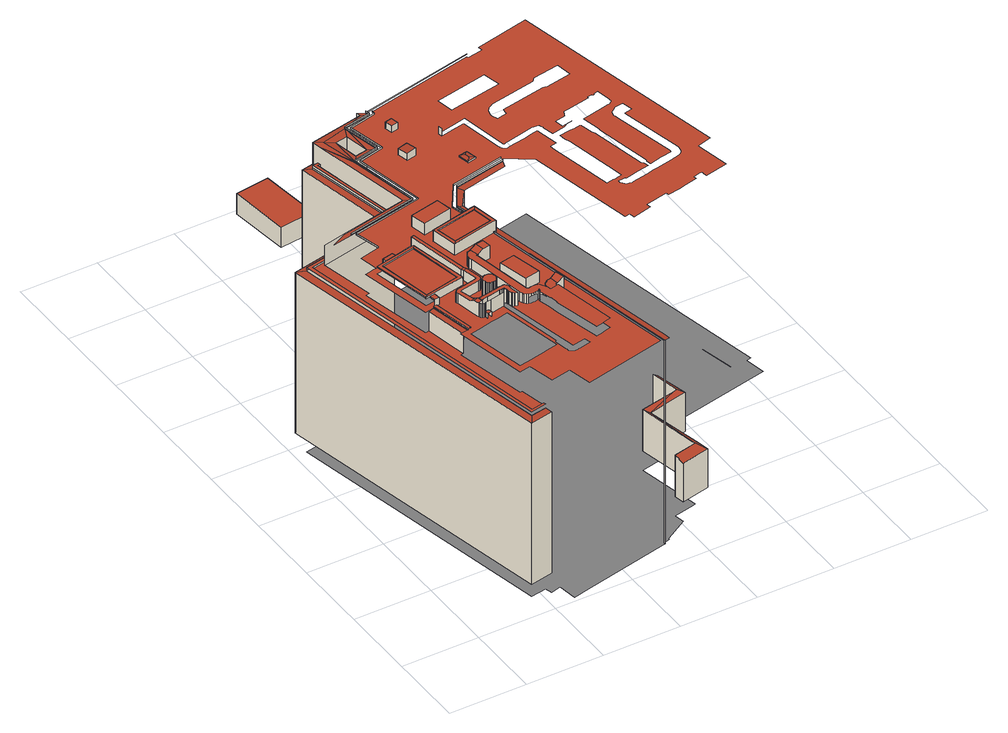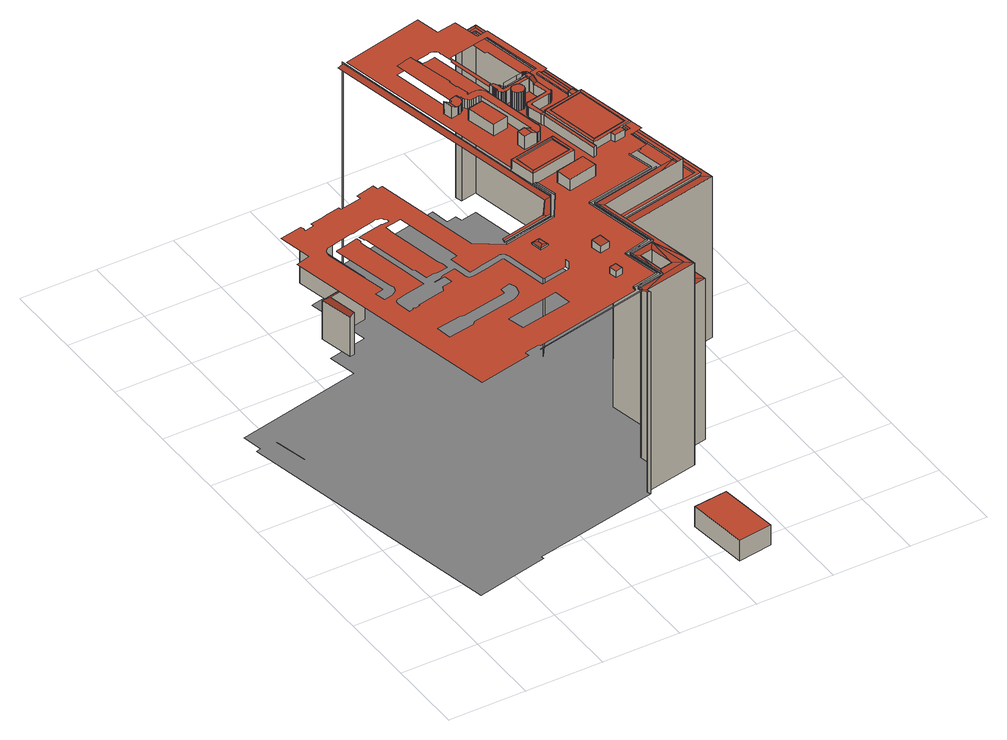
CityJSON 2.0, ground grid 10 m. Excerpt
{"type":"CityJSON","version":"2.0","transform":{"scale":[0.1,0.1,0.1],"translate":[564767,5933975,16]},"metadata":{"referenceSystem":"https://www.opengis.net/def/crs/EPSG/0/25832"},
"CityObjects":{
"building1":{"type":"Building","attributes":{"Grundfläche 2D":"1998.217395","Grundhöhe NN":"16.995"},"children":["building1-1","building1-2","building1-3","building1-4","building1-5","building1-6","building1-7","building1-8","building1-9","building1-10","building1-11","building1-12","building1-13","building1-14","building1-15","building1-16"],"geometry":[{"type":"MultiSurface","lod":"3","boundaries":[[[0,1,2,3]],[[3,4,5,0]],[[6,5,4,7]],[[8,9,2,1,10,11,12,13,14,15,16,17,18,19,20,21]],[[22,23,24,25]],[[26,22,25,27]],[[23,28,29,24]],[[28,30,31,29]],[[32,33,34,26,27,35,36,37,38]],[[27,39,40,36,35]],[[30,41,42,31]],[[43,32,38,44]],[[45,43,44,46]],[[47,45,46,48]],[[41,49,50,42]],[[51,52,47,48,53,54]],[[40,55,56,37,36]],[[57,58,59,50,49]],[[60,51,54,61]],[[58,62,63,59]],[[64,65,40,39]],[[66,60,61,67]],[[65,68,56,55,40]],[[69,66,67,70]],[[71,56,68,72]],[[73,69,70,74]],[[62,75,76,77,78,79,63]],[[80,81,64,39,82,83]],[[84,85,86,87]],[[72,88,89,90,91,71]],[[92,93,94,95]],[[96,74,70,67,61,54,53,48,46,44,38,37,56,71,91,90,97,98,99,100,101,102,103,104,105,106,107,108]],[[77,109,110,111,112,78]],[[113,80,83,114]],[[115,73,74,96]],[[116,117,14,13,118]],[[119,113,114,120]],[[121,119,120,122]],[[89,123,124,98,97,90]],[[125,115,96,108]],[[126,121,122,127]],[[124,128,99,98]],[[129,125,108,107]],[[130,126,127,131]],[[132,129,107,133]],[[128,134,100,99]],[[135,136,130,131,137,138]],[[139,140,141,142]],[[140,143,135,138,144,141]],[[134,145,101,100]],[[145,146,102,101]],[[147,148,133,107,106]],[[103,102,146,149]],[[149,150,151,105,104,103]],[[152,132,133,153]],[[151,154,106,105]],[[148,155,153,133]],[[154,156,157,148,147,106]],[[158,159,160,161,162,163,164,165,166,167,168,169,170]],[[171,117,116,172,173]],[[174,160,159,175]],[[155,148,157,176]],[[176,152,153,155]],[[177,178,179,180]],[[178,181,182,179]],[[181,183,184,182]],[[183,185,186,184]],[[187,177,180,188]],[[189,171,173,190]],[[191,187,188,192]],[[193,191,192,194]],[[93,195,196,94]],[[194,197,198,193]],[[199,200,201,202]],[[203,198,197,204]],[[205,203,204,206]],[[207,199,202,208]],[[209,201,200,210]],[[211,212,213,214,215,216,217,218,219,220,221,222,208,202,201,209,223,224,225,226,206,204,197,194,192,188,180,179,182,184,186,227,228,229,230,231,232,233,234,235,236,237,238,239,240,241,242]],[[243,244,231,230]],[[245,205,206,226]],[[210,246,223,209]],[[244,247,232,231]],[[248,207,208,222]],[[246,249,224,223]],[[250,245,226,225]],[[251,248,222,221]],[[252,251,221,220]],[[189,190,253,254]],[[255,225,224,256]],[[257,252,220,219]],[[258,257,219,218]],[[259,258,218,217]],[[260,259,217,216]],[[261,260,216,215]],[[224,249,262,263,256]],[[264,265,250,225,255]],[[264,255,256,263]],[[264,263,262,265]],[[175,266,267,268]],[[269,270,271,272]],[[266,175,159,158]],[[17,16,167,166]],[[267,266,273,274,275,276]],[[274,273,266,158,170,169]],[[277,278,279,117,171]],[[16,15,168,167]],[[274,169,168,15,14,117,279,280,281,275]],[[189,282,278,277,171]],[[189,254,283,282]],[[278,284,279]],[[195,285,286,196]],[[287,288,289,290,291,292,293,294,295,296]],[[280,279,284,297]],[[289,288,287,296,298,299,300]],[[284,301,297]],[[302,303,304,305]],[[301,284,306]],[[278,282,307,308,284]],[[309,310,301,306]],[[291,290,311,312]],[[285,313,314,286]],[[306,284,308,315]],[[310,316,317,301]],[[307,282,283,318]],[[319,309,306,315]],[[303,320,321,304]],[[322,323,280,297]],[[290,324,325,311]],[[297,301,317,322]],[[280,323,326,281]],[[327,328,329,268,267,276,275,281,326,330,331,332,333,334,335,336,337,338,339,340,341,342,343,344,345,295,294,346,347,348,349,350],[351,352,353]],[[316,319,315,317]],[[290,289,354,324]],[[354,289,300,355]],[[356,322,317,315]],[[356,315,308]],[[300,357,358,355]],[[307,359,322,356,308]],[[359,307,318,360]],[[313,361,362,314]],[[363,364,322,359]],[[364,323,322]],[[365,366,367,368,369,361,313,285,195,93,92,370,371,372,373,374,375,6,7,376,377,378,379,380,381,382,383,384,385,386,387,388,389,305,304,321,390,391,392,393,394,395,396,397,398,399,400,401,402,403,404,405,406,407,408,409,410,411,412],[413,414,415,416,417,418,419,420,421,422,423,424,425,426,427,428,429,430,431,432,433,434,435,436,437,438,439,440,441,442,443,444,445,446,447,448,449,450,451,452,453,454,455,456,457,458,459,460,461,462,463,464,465,466,467,468,469,470,471,472,473,474,475,476,477,478,479,480,481,482,483,484,485,486,487,488,489,490,491,492,493,494,495,496,497,498,499,500,501,502,503,504,505,506,507,508,509,510,511,512,513,514,515,516,517,518,519,520,521,522,523,524,525,526,527,528,529,530,531,532,533,534,535,536,537,538,539,540,541],[542,543,544,545,546,547,548,549,550],[551,552,553,554,555,556,557,558,559,560],[198,203,205,245,250,265,262,249,246,210,200,199,207,248,251,252,257,258,259,260,261,561,562,563,564,565,566,567,568,569,570,571,572,573,247,244,243,574,575,576,185,183,181,178,177,187,191,193],[157,156,154,151,150,149,146,145,134,128,124,123,89,88,72,68,65,64,81,80,113,119,121,126,130,136,135,143,140,139,577,578,579,580,581,582,583,584,585,586,587,588,589,590,591,592,593,594,595,596,597,110,109,77,76,598,57,49,41,30,28,23,22,26,34,33,32,43,45,47,52,51,60,66,69,73,115,125,129,132,152,176],[599,600,601,602,603,604,605,606,607,608,609,610,611,612,613,614,615,616,617],[618,619,620,621]],[[361,369,622,362]],[[363,359,360,623]],[[324,624,625,325]],[[320,626,390,321]],[[323,627,330,326]],[[364,628,627,323]],[[629,628,364,363]],[[629,363,623,630]],[[369,368,631,622]],[[632,354,355,633]],[[324,354,632,624]],[[537,536,634,635]],[[629,636,637,638,628]]],"semantics":{"surfaces":[{"type":"WallSurface"},{"type":"RoofSurface"},{"type":"GroundSurface"}],"values":[0,1,0,1,0,0,0,0,0,1,0,0,0,0,0,0,1,0,0,0,0,0,0,0,0,0,0,0,1,0,0,1,0,0,0,0,0,0,0,0,0,0,0,0,0,0,0,0,0,0,0,1,0,0,0,0,1,0,1,1,0,0,0,0,0,0,0,0,0,0,0,0,0,0,0,0,0,0,1,0,0,0,0,0,0,0,0,0,0,1,0,0,0,0,0,0,0,1,0,0,1,0,0,0,0,1,0,0,0,0,1,0,0,1,1,1,0,1,0,0,0,0,1,0,0,0,0,1,0,1,0,2,0,0,1,1,1,0,0,0,0,0,1,1,0,0,0,0,0,1,0,0,0,1,0,0,0]}}]},
"building1-1":{"type":"BuildingInstallation","parents":["building1"],"geometry":[{"type":"MultiSurface","lod":"3","boundaries":[[[639,640,641,642,643]],[[6,7,641,640]],[[643,642,644,645]]],"semantics":{"surfaces":[{"type":"RoofSurface"},{"type":"WallSurface"}],"values":[0,1,1]}}]},
"building1-2":{"type":"BuildingInstallation","parents":["building1"],"geometry":[{"type":"MultiSurface","lod":"3","boundaries":[[[646,647,648,649]],[[650,651,647,646]],[[652,648,647,651,639,643,645]],[[649,648,652,543]]],"semantics":{"surfaces":[{"type":"RoofSurface"},{"type":"WallSurface"}],"values":[0,1,1,1]}}]},
"building1-3":{"type":"BuildingInstallation","parents":["building1"],"geometry":[{"type":"MultiSurface","lod":"3","boundaries":[[[653,654,655,656,657,658,659,660]],[[657,656,85,84]],[[658,657,84,87]],[[661,662,547,546,663,664,653,660,659,550,549,548]],[[655,654,653,664,665,666]]],"semantics":{"surfaces":[{"type":"RoofSurface"},{"type":"WallSurface"}],"values":[0,1,1,1,1]}}]},
"building1-4":{"type":"BuildingInstallation","parents":["building1"],"geometry":[{"type":"MultiSurface","lod":"3","boundaries":[[[667,668,662,661]],[[669,670,668,667]],[[667,661,548,669]],[[662,668,670,547]]],"semantics":{"surfaces":[{"type":"RoofSurface"},{"type":"WallSurface"}],"values":[0,1,1,1]}}]},
"building1-5":{"type":"BuildingInstallation","parents":["building1"],"geometry":[{"type":"MultiSurface","lod":"3","boundaries":[[[58,671,672,75,62]],[[673,76,75,672]],[[57,674,671,58]]],"semantics":{"surfaces":[{"type":"RoofSurface"},{"type":"WallSurface"}],"values":[0,1,1]}}]},
"building1-6":{"type":"BuildingInstallation","parents":["building1"],"geometry":[{"type":"MultiSurface","lod":"3","boundaries":[[[656,655,675,659,658,676]],[[649,543,542,675,655,666,650,646]],[[675,542,550,659]],[[676,658,87,86]],[[656,676,86,85]]],"semantics":{"surfaces":[{"type":"RoofSurface"},{"type":"WallSurface"}],"values":[0,1,1,1,1]}}]},
"building1-7":{"type":"BuildingInstallation","parents":["building1"],"geometry":[{"type":"MultiSurface","lod":"3","boundaries":[[[677,678,679,680,681,682,683,684,685,686,687,688,689,690,691,692,693,694,695,696,697,698,699,700,701]],[[702,703,684,683]],[[703,704,685,684]],[[705,702,683,682]],[[704,706,686,685]],[[706,707,687,686]],[[707,708,688,687]],[[708,709,689,688]],[[709,710,690,689]],[[710,711,712,713,693,692,691,690]],[[713,714,715,695,694,693]],[[715,716,696,695]],[[716,717,697,696]],[[717,718,698,697]],[[718,719,699,698]],[[719,720,700,699]],[[720,721,701,700]],[[721,722,677,701]],[[722,723,678,677]],[[723,724,679,678]],[[724,725,680,679]]],"semantics":{"surfaces":[{"type":"RoofSurface"},{"type":"WallSurface"}],"values":[0,1,1,1,1,1,1,1,1,1,1,1,1,1,1,1,1,1,1,1,1]}}]},
"building1-8":{"type":"BuildingInstallation","parents":["building1"],"geometry":[{"type":"MultiSurface","lod":"3","boundaries":[[[726,727,728,729,730,731,732,733,734,735,736,737,738,739,740,741,742,743,744,745,746,747,748,749,750,751,752,753,754,755,756,757,758,759,760,761,762]],[[732,731,763,764]],[[733,732,764,765]],[[729,728,766,767]],[[730,729,767,768]],[[731,730,768,763]],[[734,733,765,769]],[[735,734,769,770]],[[736,735,770,771]],[[737,736,771,772]],[[738,737,772,773]],[[739,738,773,774]],[[740,739,774,775]],[[741,740,775,776]],[[742,741,776,777]],[[743,742,777,778]],[[744,743,778,779]],[[745,744,779,780]],[[746,745,780,781]],[[747,746,781,782]],[[748,747,782,783]],[[749,748,783,784]],[[750,749,784,785]],[[751,750,785,786]],[[752,751,786,787]],[[753,752,787,788]],[[754,753,788,789]],[[755,754,789,790]],[[756,755,790,791]],[[757,756,791,792]],[[758,757,792,793]],[[759,758,793,794]],[[760,759,794,795]],[[761,760,795,796]],[[762,761,796,797]],[[726,762,797,798]],[[727,726,798,799]],[[728,727,799,766]]],"semantics":{"surfaces":[{"type":"RoofSurface"},{"type":"WallSurface"}],"values":[0,1,1,1,1,1,1,1,1,1,1,1,1,1,1,1,1,1,1,1,1,1,1,1,1,1,1,1,1,1,1,1,1,1,1,1,1,1]}}]},
"building1-9":{"type":"BuildingInstallation","parents":["building1"],"geometry":[{"type":"MultiSurface","lod":"3","boundaries":[[[800,801,802,803]],[[803,802,804,805]],[[800,803,805,806]],[[801,800,806,807]],[[802,801,807,804]]],"semantics":{"surfaces":[{"type":"RoofSurface"},{"type":"WallSurface"}],"values":[0,1,1,1,1]}}]},
"building1-10":{"type":"BuildingInstallation","parents":["building1"],"geometry":[{"type":"MultiSurface","lod":"3","boundaries":[[[808,809,810,811]],[[812,813,814,815,810,809,816,817,818,819,820,821,822,823,824]],[[815,825,826,811,810]],[[827,825,815,814]],[[826,828,808,811]],[[808,828,829,816,809]],[[829,830,817,816]],[[830,831,818,817]],[[831,832,819,818]],[[832,833,820,819]],[[833,834,821,820]],[[834,835,822,821]],[[835,836,823,822]],[[836,562,824,823]],[[563,837,813,812]],[[837,827,814,813]]],"semantics":{"surfaces":[{"type":"RoofSurface"},{"type":"WallSurface"}],"values":[0,0,1,1,1,1,1,1,1,1,1,1,1,1,1,1]}}]},
"building1-11":{"type":"BuildingInstallation","parents":["building1"],"geometry":[{"type":"MultiSurface","lod":"3","boundaries":[[[838,839,840,841]],[[841,840,842,843]],[[838,841,843,844]],[[839,838,844,845]],[[845,842,840,839]]],"semantics":{"surfaces":[{"type":"RoofSurface"},{"type":"WallSurface"}],"values":[0,1,1,1,1]}}]},
"building1-12":{"type":"BuildingInstallation","parents":["building1"],"geometry":[{"type":"MultiSurface","lod":"3","boundaries":[[[846,847,848,849,850,851,852]],[[389,849,848,847,312,302,305]],[[849,389,388,850]],[[852,851,271,270]],[[846,852,270,269]]],"semantics":{"surfaces":[{"type":"RoofSurface"},{"type":"WallSurface"}],"values":[0,1,1,1,1]}}]},
"building1-13":{"type":"BuildingInstallation","parents":["building1"],"geometry":[{"type":"MultiSurface","lod":"3","boundaries":[[[853,847,846,854,851,850,855]],[[854,846,269,272]],[[854,272,271,851]],[[856,853,855,850,388,387,857]],[[847,853,856,292,291,312]]],"semantics":{"surfaces":[{"type":"RoofSurface"},{"type":"WallSurface"}],"values":[0,1,1,1,1]}}]},
"building1-14":{"type":"BuildingInstallation","parents":["building1"],"geometry":[{"type":"MultiSurface","lod":"3","boundaries":[[[858,859,860,861]],[[862,863,861,860]],[[858,861,863,864]],[[859,858,864,865]],[[865,862,860,859]]],"semantics":{"surfaces":[{"type":"RoofSurface"},{"type":"WallSurface"}],"values":[0,1,1,1,1]}}]},
"building1-15":{"type":"BuildingInstallation","parents":["building1"],"geometry":[{"type":"MultiSurface","lod":"3","boundaries":[[[866,867,868,869]],[[869,868,870,871]],[[866,869,871,872]],[[867,866,872,873]],[[868,867,873,870]]],"semantics":{"surfaces":[{"type":"RoofSurface"},{"type":"WallSurface"}],"values":[0,1,1,1,1]}}]},
"building1-16":{"type":"BuildingInstallation","parents":["building1"],"geometry":[{"type":"MultiSurface","lod":"3","boundaries":[[[874,875,876]],[[877,878,879,875,874]],[[880,879,878]],[[881,882,876,875,879,880]],[[883,884,874,876]],[[874,884,885,878,877]],[[885,886,880,878]],[[887,883,876,882,881,880,886,888]]],"semantics":{"surfaces":[{"type":"RoofSurface"},{"type":"WallSurface"}],"values":[0,0,0,0,1,1,1,1]}}]},
"building2":{"type":"Building","attributes":{"Grundfläche 2D":"76.620098","Grundhöhe NN":"19.654"},"geometry":[{"type":"Solid","lod":"3","boundaries":[[[[889,890,891,892]],[[889,893,894,895,890]],[[896,894,893]],[[897,894,896]],[[897,898,899,900,894]],[[898,901,902,903,899]],[[904,905,906,907,908]],[[906,909,910,911,907]],[[910,909,912,913,914]],[[912,915,916,917,913]],[[915,918,919,916]],[[889,892,920,921]],[[896,893,889,921,922]],[[898,897,896,922,923]],[[924,902,901,898,923,925]],[[903,902,924,926]],[[899,903,926,927]],[[894,900,899,927,928]],[[890,895,894,928,929]],[[891,890,929,930]],[[892,891,930,920]],[[906,905,931,932]],[[909,906,932,933]],[[912,909,933,934]],[[915,912,934,935]],[[918,915,935,936]],[[919,918,936,937]],[[916,919,937,938]],[[913,917,916,938,939]],[[910,914,913,939,940]],[[907,911,910,940,941]],[[942,904,908,907,941,943]],[[905,904,942,931]],[[920,930,929,928,927,926,924,925,923,922,921]],[[932,931,942,943,941,940,939,938,937,936,935,934,933]]]],"semantics":{"surfaces":[{"type":"RoofSurface"},{"type":"WallSurface"},{"type":"GroundSurface"}],"values":[[0,0,0,0,0,0,0,0,0,0,0,1,1,1,1,1,1,1,1,1,1,1,1,1,1,1,1,1,1,1,1,1,1,2,2]]}}]},
"building3":{"type":"Building","attributes":{"Grundfläche 2D":"34.805020","Grundhöhe NN":"20.544"},"geometry":[{"type":"Solid","lod":"3","boundaries":[[[[944,945,946,947]],[[948,949,947,946]],[[949,950,944,947]],[[950,951,945,944]],[[951,948,946,945]],[[951,950,949,948]]]],"semantics":{"surfaces":[{"type":"RoofSurface"},{"type":"WallSurface"},{"type":"GroundSurface"}],"values":[[0,1,1,1,1,2]]}}]}
},
"vertices":[
[72,220,291],[72,220,264],[83,166,264],[83,166,291],[90,167,292],[79,221,292],[79,221,293],[90,167,293],[99,72,264],[79,165,264],[67,219,264],[47,312,264],[52,313,264],[37,382,264],[154,407,264],[127,537,264],[124,537,264],[150,409,264],[21,383,264],[92,36,264],[109,39,264],[102,73,264],[113,180,293],[114,179,293],[114,179,312],[113,180,312],[113,182,293],[113,182,312],[115,178,293],[115,178,312],[116,178,293],[116,178,312],[106,214,293],[111,188,293],[112,183,293],[112,183,312],[111,188,312],[110,195,307],[106,214,307],[118,183,312],[117,189,312],[117,177,293],[117,177,312],[105,215,293],[105,215,307],[105,216,293],[105,216,307],[105,217,293],[105,217,307],[118,177,293],[118,177,312],[106,218,293],[106,217,293],[106,217,307],[106,218,307],[116,196,308],[116,196,307],[119,177,293],[119,177,300],[119,177,312],[107,219,293],[107,219,307],[120,178,300],[120,178,312],[118,183,293],[117,189,293],[108,220,293],[108,220,307],[116,196,293],[109,221,293],[109,221,307],[111,215,307],[111,215,293],[111,221,293],[111,221,307],[124,179,300],[124,179,293],[127,179,293],[127,179,312],[124,179,312],[126,185,293],[125,185,293],[125,185,312],[126,185,312],[63,303,303],[77,233,303],[123,243,303],[109,313,303],[112,216,293],[137,221,293],[137,221,307],[112,216,307],[84,346,293],[76,379,293],[76,379,295],[84,346,295],[136,226,307],[138,221,307],[139,221,307],[140,222,307],[141,223,307],[142,224,307],[142,226,307],[142,227,307],[142,228,307],[142,229,307],[138,247,307],[133,246,307],[137,227,307],[145,183,293],[146,183,293],[146,183,312],[145,183,312],[144,189,293],[144,189,312],[136,226,293],[70,389,292],[154,407,291],[37,382,292],[145,189,293],[145,189,312],[147,189,293],[147,189,312],[138,221,293],[139,221,293],[137,227,293],[149,189,293],[149,189,312],[140,222,293],[133,246,293],[150,188,293],[150,188,312],[132,249,293],[132,249,307],[141,223,293],[152,187,293],[151,187,293],[151,187,312],[152,187,312],[152,184,293],[152,185,293],[152,185,312],[152,184,312],[152,186,293],[152,186,312],[142,224,293],[142,226,293],[137,249,307],[136,250,307],[142,227,293],[142,228,293],[142,229,293],[116,328,293],[116,328,307],[138,247,293],[120,329,307],[137,249,293],[136,250,293],[119,540,267],[146,412,267],[16,386,267],[89,32,267],[110,36,267],[109,39,267],[92,36,267],[21,383,267],[150,409,267],[124,537,267],[127,537,267],[126,541,267],[123,541,267],[163,401,292],[46,377,292],[71,382,292],[16,386,264],[146,412,264],[120,329,293],[166,181,293],[167,178,293],[167,178,306],[166,181,306],[168,176,293],[168,176,306],[170,174,293],[170,174,306],[172,173,293],[172,173,306],[151,258,293],[151,258,307],[163,401,293],[71,382,293],[150,261,293],[150,261,307],[150,264,293],[150,264,307],[168,398,293],[168,398,295],[151,267,307],[151,267,293],[178,182,293],[176,183,293],[176,183,306],[178,182,306],[152,269,293],[152,269,307],[154,272,293],[154,272,307],[182,183,293],[182,183,306],[161,260,307],[161,260,293],[226,88,306],[209,170,306],[199,168,306],[198,168,306],[197,173,306],[196,173,306],[195,176,306],[194,178,306],[192,181,306],[190,182,306],[188,183,306],[185,183,306],[160,262,307],[162,262,307],[159,274,307],[157,273,307],[175,172,306],[178,172,306],[180,172,306],[185,173,306],[187,174,306],[187,173,306],[187,171,306],[185,171,306],[189,155,306],[190,155,306],[192,143,306],[191,143,306],[204,88,306],[205,83,306],[214,85,306],[216,86,306],[185,173,293],[187,174,293],[157,273,293],[160,262,293],[187,173,293],[185,183,293],[162,262,293],[159,274,293],[188,183,293],[190,182,293],[71,382,295],[163,401,295],[167,275,311],[169,263,311],[192,181,293],[194,178,293],[195,176,293],[196,173,293],[197,173,293],[179,265,293],[179,265,311],[177,277,311],[177,277,293],[119,540,264],[119,540,10],[146,412,10],[200,332,308],[146,321,308],[152,294,308],[205,305,308],[123,541,264],[126,541,264],[126,541,10],[123,541,10],[145,488,292],[144,493,292],[127,537,291],[125,549,291],[125,549,10],[144,493,293],[144,493,295],[145,493,292],[149,489,293],[149,489,295],[210,302,292],[203,337,292],[197,364,292],[197,364,293],[203,337,293],[210,302,293],[265,36,293],[265,36,10],[265,38,10],[265,38,292],[134,542,292],[273,40,291],[272,45,291],[205,364,291],[146,535,291],[199,336,295],[192,365,295],[192,365,293],[199,336,293],[152,503,291],[178,500,293],[178,500,292],[152,503,10],[146,535,10],[197,364,295],[203,337,295],[183,497,293],[183,497,295],[168,506,291],[162,538,10],[162,538,291],[178,500,295],[168,506,10],[214,398,295],[214,398,293],[167,550,292],[195,563,291],[216,394,293],[216,394,295],[195,563,10],[110,36,10],[89,32,10],[16,386,10],[194,568,10],[357,602,10],[356,606,10],[450,626,10],[523,273,10],[517,272,10],[522,245,10],[357,210,10],[365,173,10],[314,162,10],[331,80,10],[328,79,10],[301,73,10],[303,60,10],[273,42,10],[273,40,10],[262,35,10],[150,11,10],[129,6,10],[125,30,10],[112,27,10],[486,314,10],[496,271,10],[495,274,10],[216,394,292],[221,387,291],[168,546,292],[205,364,94],[221,387,94],[167,550,293],[167,550,295],[172,546,293],[172,546,295],[203,557,293],[203,557,292],[367,590,293],[351,587,293],[350,589,293],[208,559,293],[208,554,293],[58,340,293],[63,315,293],[59,315,293],[52,313,293],[47,312,293],[67,219,293],[83,166,293],[79,165,293],[99,72,293],[109,74,293],[113,75,293],[112,76,293],[113,76,293],[121,41,293],[147,46,293],[154,15,293],[261,39,293],[206,302,293],[149,290,293],[142,324,293],[285,413,293],[317,391,293],[346,251,293],[353,252,293],[354,245,293],[379,251,293],[378,257,293],[407,263,293],[408,259,293],[423,262,293],[434,265,293],[449,268,293],[448,272,293],[456,274,293],[461,275,293],[461,270,293],[462,267,293],[491,273,293],[482,317,293],[501,322,293],[440,612,293],[370,597,293],[371,591,293],[325,438,293],[344,442,293],[346,442,293],[348,442,293],[350,442,293],[352,441,293],[353,439,293],[354,437,293],[354,435,293],[357,421,293],[357,420,293],[375,424,293],[380,427,293],[389,429,293],[388,430,293],[374,427,293],[372,438,293],[386,441,293],[386,442,293],[389,448,293],[395,449,293],[425,455,293],[425,457,293],[431,458,293],[431,457,293],[432,456,293],[434,457,293],[434,458,293],[440,460,293],[443,442,293],[443,441,293],[443,439,293],[443,438,293],[442,436,293],[441,435,293],[439,434,293],[437,434,293],[429,432,293],[400,426,293],[405,402,293],[405,398,293],[420,326,293],[419,324,293],[419,323,293],[420,317,293],[437,321,293],[451,324,293],[452,326,293],[434,407,293],[433,410,293],[432,413,293],[433,417,293],[434,420,293],[437,422,293],[440,424,293],[442,425,293],[452,427,293],[455,413,293],[445,411,293],[444,411,293],[444,410,293],[462,328,293],[462,326,293],[462,323,293],[461,320,293],[460,318,293],[458,316,293],[456,315,293],[453,314,293],[439,311,293],[422,307,293],[418,307,293],[407,304,293],[387,300,293],[385,299,293],[382,300,293],[380,300,293],[377,302,293],[376,304,293],[374,306,293],[374,309,293],[383,310,293],[383,309,293],[385,309,293],[402,313,293],[417,316,293],[415,322,293],[415,323,293],[413,325,293],[398,397,293],[396,400,293],[392,418,293],[391,418,293],[382,416,293],[376,416,293],[362,414,293],[363,406,293],[366,399,293],[378,339,293],[380,328,293],[382,317,293],[372,315,293],[371,315,293],[362,313,293],[361,313,293],[344,395,293],[343,402,293],[352,404,293],[346,435,293],[337,433,293],[330,431,293],[326,430,293],[304,426,293],[302,425,293],[301,425,293],[300,426,293],[299,426,293],[297,427,293],[296,428,293],[295,430,293],[295,431,293],[294,432,293],[283,488,293],[251,482,293],[250,487,293],[289,495,293],[301,433,293],[302,432,293],[303,433,293],[128,240,293],[86,231,293],[74,229,293],[58,306,293],[69,308,293],[72,309,293],[87,312,293],[108,317,293],[112,317,293],[143,170,293],[159,93,293],[145,90,293],[139,89,293],[116,84,293],[105,82,293],[89,159,293],[101,161,293],[121,166,293],[129,167,293],[198,168,293],[199,168,293],[208,170,293],[209,170,293],[226,88,293],[216,86,293],[214,85,293],[205,83,293],[204,88,293],[191,143,293],[189,155,293],[185,171,293],[187,171,293],[180,172,293],[178,172,293],[175,172,293],[173,84,293],[173,82,293],[174,82,293],[183,84,293],[191,85,293],[193,77,293],[178,74,293],[176,74,293],[174,73,293],[172,73,293],[171,73,293],[169,74,293],[168,75,293],[167,75,293],[165,77,293],[165,80,293],[164,82,293],[161,97,293],[161,98,293],[163,99,293],[146,182,293],[120,178,293],[430,503,293],[397,497,293],[392,498,293],[334,487,293],[333,487,293],[333,480,293],[333,479,293],[320,476,293],[317,483,293],[317,486,293],[318,490,293],[319,493,293],[322,497,293],[325,499,293],[328,501,293],[331,502,293],[389,513,293],[393,517,293],[427,523,293],[285,516,293],[281,538,293],[349,551,293],[354,529,293],[208,554,295],[203,557,295],[284,408,293],[284,408,295],[285,413,295],[194,568,291],[202,562,292],[202,562,293],[202,562,295],[208,559,295],[284,408,292],[282,400,291],[251,482,303],[250,487,303],[353,594,293],[353,594,292],[207,563,292],
[81,222,295],[79,221,295],[90,167,295],[94,168,295],[83,222,295],[94,168,293],[83,222,293],
[79,230,303],[81,222,303],[87,223,303],[86,231,303],[79,230,302],[81,222,301],[87,223,293],
[58,306,304],[74,232,304],[74,229,304],[77,233,304],[63,303,304],[109,313,304],[112,317,304],[108,317,304],[87,312,303],[72,309,303],[69,308,302],[58,306,302],[74,232,302],[74,229,302],
[85,318,303],[71,315,303],[85,318,293],[71,315,293],
[119,173,300],[125,174,300],[125,174,293],[119,173,293],
[128,240,304],[123,243,304],
[155,178,311],[156,177,311],[157,177,311],[160,176,311],[158,186,311],[158,187,311],[158,191,311],[158,192,311],[157,194,311],[156,195,311],[155,196,311],[153,196,311],[152,196,311],[151,196,311],[149,196,311],[125,191,311],[118,190,311],[118,189,311],[119,185,311],[152,191,311],[153,184,311],[153,183,311],[153,182,311],[154,180,311],[155,179,311],[158,191,293],[158,192,293],[157,194,293],[158,187,293],[156,195,293],[155,196,293],[153,196,293],[152,196,293],[151,196,293],[149,196,293],[125,191,293],[118,190,293],[118,189,293],[119,185,293],[152,191,293],[153,184,293],[153,183,293],[153,182,293],[154,180,293],[155,179,293],[155,178,293],[156,177,293],[157,177,293],[160,176,293],
[148,212,318],[147,213,318],[146,213,318],[145,214,318],[143,214,318],[142,214,318],[141,214,318],[139,214,318],[138,213,318],[137,212,318],[136,211,318],[135,210,318],[135,209,318],[135,208,318],[134,206,318],[135,205,318],[135,204,318],[135,203,318],[136,201,318],[137,200,318],[138,200,318],[139,199,318],[141,199,318],[142,199,318],[143,199,318],[145,199,318],[146,199,318],[147,200,318],[148,201,318],[149,202,318],[149,203,318],[150,204,318],[150,206,318],[150,207,318],[150,208,318],[149,210,318],[149,211,318],[142,214,293],[141,214,293],[139,214,293],[146,213,293],[145,214,293],[143,214,293],[138,213,293],[137,212,293],[136,211,293],[135,210,293],[135,209,293],[135,208,293],[134,206,293],[135,205,293],[135,204,293],[135,203,293],[136,201,293],[137,200,293],[138,200,293],[139,199,293],[141,199,293],[142,199,293],[143,199,293],[145,199,293],[146,199,293],[147,200,293],[148,201,293],[149,202,293],[149,203,293],[150,204,293],[150,206,293],[150,207,293],[150,208,293],[149,210,293],[149,211,293],[148,212,293],[147,213,293],
[202,199,309],[193,238,309],[173,234,309],[182,195,309],[173,234,293],[182,195,293],[202,199,293],[193,238,293],
[216,187,310],[209,186,305],[211,174,305],[219,175,310],[208,170,305],[208,172,305],[208,173,305],[209,174,305],[207,185,305],[205,185,305],[203,184,305],[201,182,305],[199,181,305],[198,178,305],[197,176,305],[197,174,305],[199,168,305],[209,174,293],[219,175,293],[208,173,293],[216,187,293],[207,185,293],[205,185,293],[203,184,293],[201,182,293],[199,181,293],[198,178,293],[197,176,293],[197,174,293],[208,172,293],
[178,347,309],[174,367,309],[136,359,309],[140,339,309],[136,359,293],[140,339,293],[178,347,293],[174,367,293],
[200,332,309],[203,337,309],[199,336,309],[142,324,309],[149,290,309],[152,294,309],[146,321,309],
[210,302,309],[205,305,309],[206,302,309],[210,302,295],[206,302,295],
[205,481,302],[192,478,302],[195,464,303],[208,467,303],[195,464,293],[208,467,293],[205,481,293],[192,478,293],
[207,516,302],[216,518,302],[214,528,302],[205,526,302],[214,528,293],[205,526,293],[207,516,293],[216,518,293],
[247,439,295],[253,436,296],[258,441,295],[248,435,295],[250,425,295],[254,430,296],[261,427,295],[260,431,295],[259,438,295],[258,441,293],[247,439,293],[250,425,293],[261,427,293],[259,438,293],[260,431,293],
[365,173,95],[373,168,91],[363,211,91],[357,210,95],[361,172,95],[321,157,91],[366,167,91],[314,162,95],[330,83,95],[331,80,95],[340,68,91],[338,81,91],[328,79,95],[301,73,95],[303,60,91],[126,541,262],[125,549,261],[109,546,261],[119,540,262],[123,541,262],[135,419,261],[146,412,262],[120,536,262],[5,392,261],[16,386,262],[20,387,262],[82,21,261],[89,32,262],[17,382,262],[112,27,261],[110,36,262],[357,210,37],[365,173,37],[314,162,37],[331,80,37],[301,73,37],[328,79,37],[303,60,37],[340,68,37],[321,157,37],[373,168,37],[363,211,37],[125,549,37],[109,546,37],[135,419,37],[5,392,37],[82,21,37],[112,27,37],[110,36,37],[89,32,37],[16,386,37],[146,412,37],[119,540,37],[126,541,37],[123,541,37],
[154,756,73],[164,678,73],[208,683,73],[198,762,73],[208,683,45],[198,762,45],[154,756,45],[164,678,45]
]}
